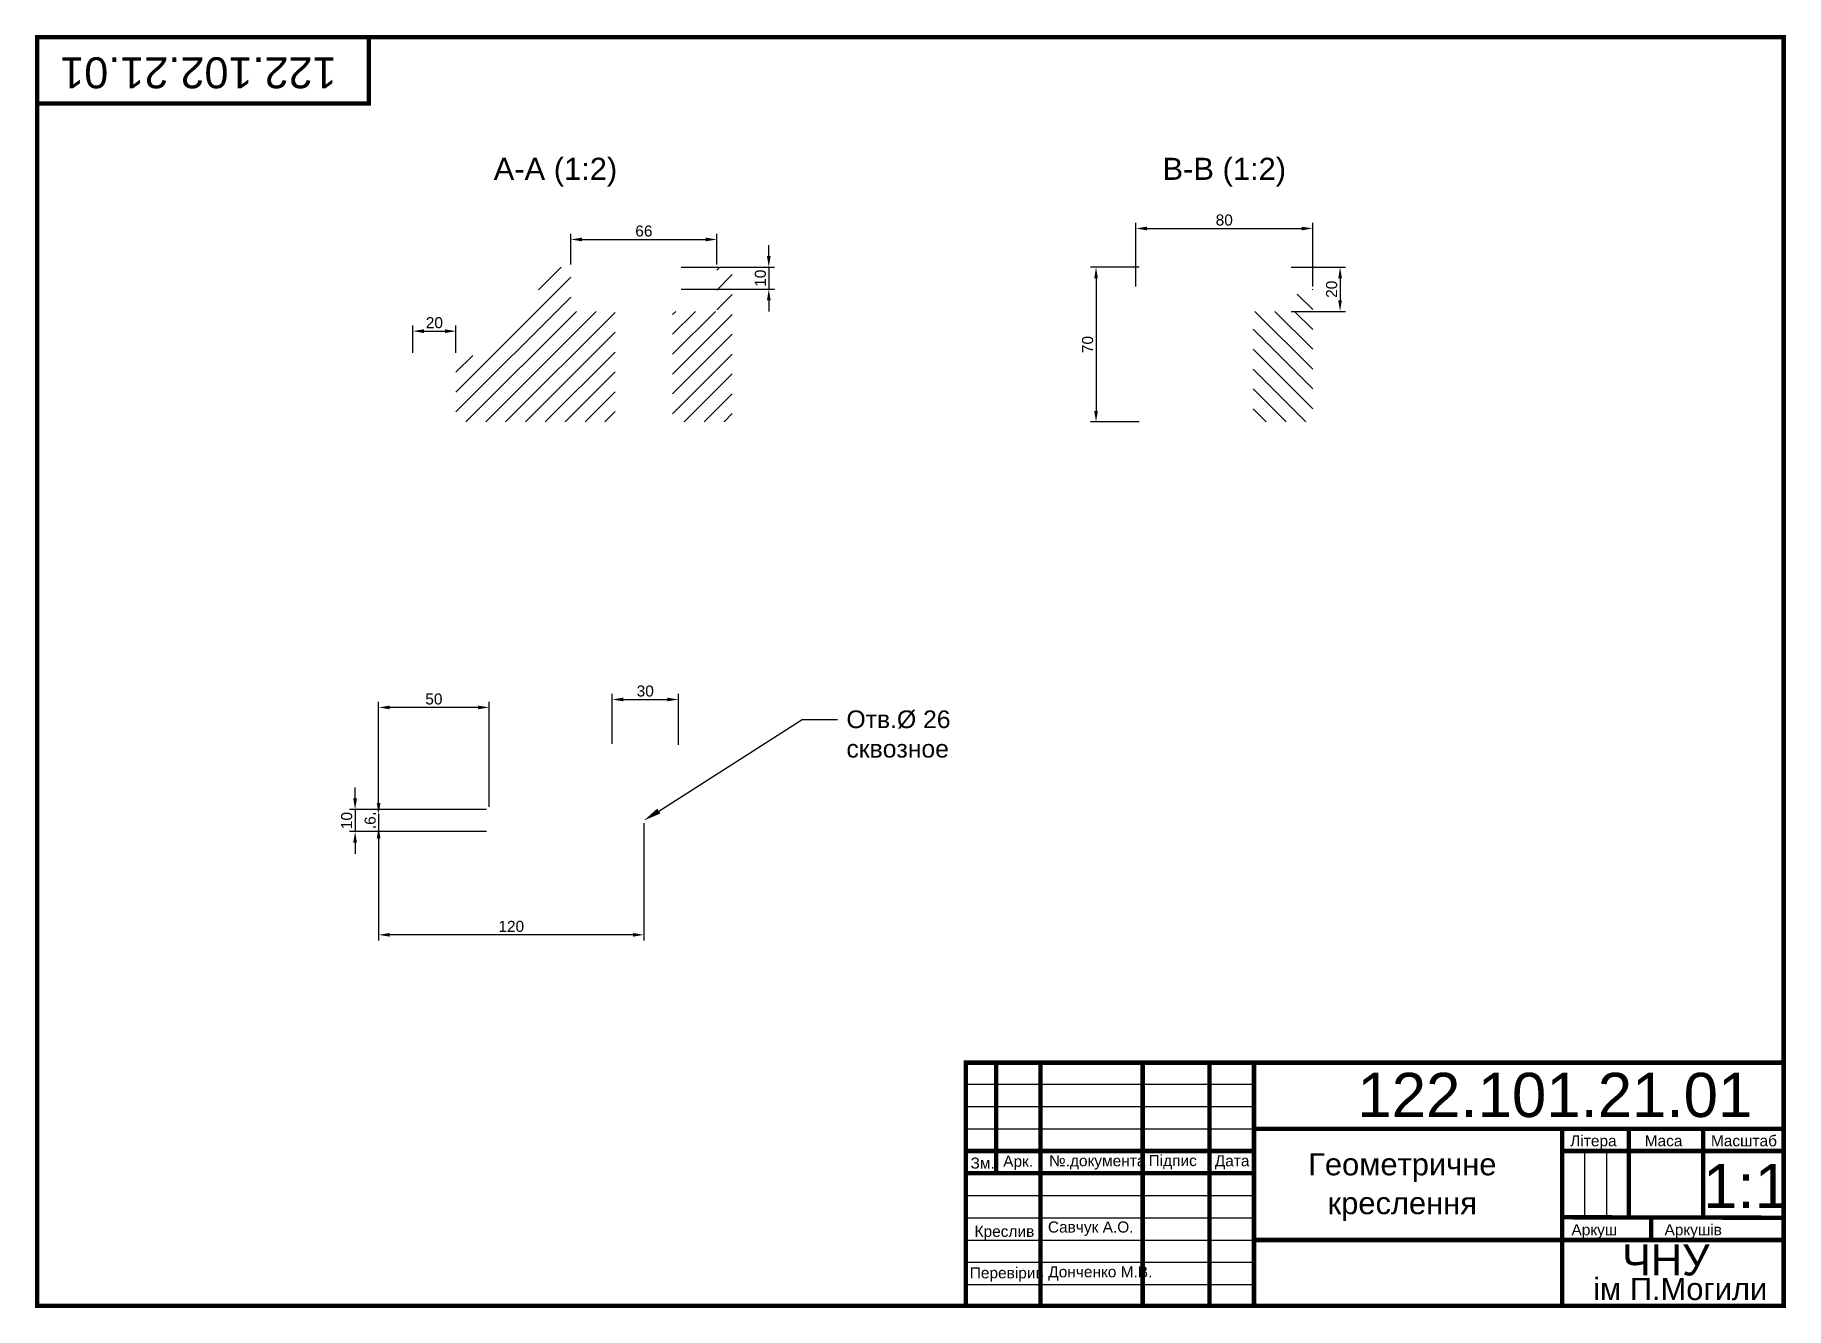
# Paper-space layout 'Лист1' of a CAD drawing. Header units: millimetres. Extents: x 5 to 401, y -17 to 271.
import ezdxf
from ezdxf import colors
from ezdxf.entities.mleader import LeaderData, LeaderLine
from ezdxf.enums import TextEntityAlignment as Align
from ezdxf.math import Vec2, Vec3

# ---------------------------------------------------------------- set-up
doc = ezdxf.new("R2010")
doc.units = ezdxf.units.MM
doc.layers.add('MD_Аннотация', color=7, linetype='Continuous', lineweight=25)
doc.layers.add('MD_Штриховка', color=7, linetype='Continuous', lineweight=25)
doc.layers.add('Контур', color=7, linetype='Continuous')
doc.styles.get("Standard").update_dxf_attribs({"font": 'arial.ttf'})
doc.dimstyles.new('ISO-25', dxfattribs={"dimtxt": 2.5, "dimasz": 2.5, "dimexe": 1.25, "dimexo": 0.625, "dimtad": 1, "dimtxsty": 'Standard', "dimcen": 2.5, "dimadec": 0, "dimazin": 0, "dimtfac": 1, "dimtmove": 0, "dimatfit": 3, "dimfxl": 1, "dimarcsym": 0})

# ---------------------------------------------------------------- blocks, each defined once
blk = doc.blocks.new('*D47')
at = {"color": 0, "lineweight": -2, "transparency": 16777216}
for p, q in [((82.83, 95.33), (82.83, 120.05)), ((107.83, 96.33), (107.83, 120.05)), ((105.33, 118.8), (85.33, 118.8))]:
    blk.add_line(p, q, dxfattribs=at)
at = {"color": 0, "transparency": 16777216}
for points in [[(85.33, 119.21), (85.33, 118.38), (82.83, 118.8)], [(105.33, 119.21), (105.33, 118.38), (107.83, 118.8)]]:
    blk.add_solid(points, dxfattribs=at)
at = {"layer": 'Defpoints', "color": 0, "transparency": 16777216}
for p in [(82.83, 118.8), (107.83, 95.7), (82.83, 94.7)]:
    blk.add_point(p, dxfattribs=at)
at = {"color": 0, "transparency": 16777216, "insert": (95.33, 120.7), "char_height": 2.5, "attachment_point": 5}
blk.add_mtext('50', dxfattribs=at)
blk = doc.blocks.new('*D48')
at = {"color": 0, "lineweight": -2, "transparency": 16777216}
for p, q in [((254.09, 214.02), (254.09, 228.41)), ((256.59, 227.16), (291.59, 227.16)), ((294.09, 214.02), (294.09, 228.41))]:
    blk.add_line(p, q, dxfattribs=at)
at = {"color": 0, "transparency": 16777216}
for points in [[(256.59, 227.57), (256.59, 226.74), (254.09, 227.16)], [(291.59, 227.57), (291.59, 226.74), (294.09, 227.16)]]:
    blk.add_solid(points, dxfattribs=at)
at = {"layer": 'Defpoints', "color": 0, "transparency": 16777216}
for p in [(294.09, 227.16), (254.09, 213.4), (294.09, 213.4)]:
    blk.add_point(p, dxfattribs=at)
at = {"color": 0, "transparency": 16777216, "insert": (274.09, 229.06), "char_height": 2.5, "attachment_point": 5}
blk.add_mtext('80', dxfattribs=at)
blk = doc.blocks.new('*D49')
at = {"color": 0, "lineweight": -2, "transparency": 16777216}
for p, q in [((90.56, 199.02), (90.56, 205.18)), ((93.06, 203.93), (97.83, 203.93)), ((100.33, 199.02), (100.33, 205.18))]:
    blk.add_line(p, q, dxfattribs=at)
at = {"color": 0, "transparency": 16777216}
for points in [[(93.06, 204.34), (93.06, 203.51), (90.56, 203.93)], [(97.83, 204.34), (97.83, 203.51), (100.33, 203.93)]]:
    blk.add_solid(points, dxfattribs=at)
at = {"layer": 'Defpoints', "color": 0, "transparency": 16777216}
for p in [(100.33, 203.93), (90.56, 198.4), (100.33, 198.4)]:
    blk.add_point(p, dxfattribs=at)
at = {"color": 0, "transparency": 16777216, "insert": (95.44, 205.83), "char_height": 2.5, "attachment_point": 5}
blk.add_mtext('20', dxfattribs=at)
blk = doc.blocks.new('*D50')
at = {"color": 0, "lineweight": -2, "transparency": 16777216}
for p, q in [((135.64, 110.59), (135.64, 121.84)), ((138.14, 120.59), (148.14, 120.59)), ((150.64, 110.3), (150.64, 121.84))]:
    blk.add_line(p, q, dxfattribs=at)
at = {"color": 0, "transparency": 16777216}
for points in [[(138.14, 121.01), (138.14, 120.18), (135.64, 120.59)], [(148.14, 121.01), (148.14, 120.18), (150.64, 120.59)]]:
    blk.add_solid(points, dxfattribs=at)
at = {"layer": 'Defpoints', "color": 0, "transparency": 16777216}
for p in [(150.64, 120.59), (135.64, 109.96), (150.64, 109.68)]:
    blk.add_point(p, dxfattribs=at)
at = {"color": 0, "transparency": 16777216, "insert": (143.14, 122.5), "char_height": 2.5, "attachment_point": 5}
blk.add_mtext('30', dxfattribs=at)
blk = doc.blocks.new('*D51')
at = {"color": 0, "lineweight": -2, "transparency": 16777216}
for p, q in [((126.33, 219.02), (126.33, 225.92)), ((159.33, 219.02), (159.33, 225.92)), ((128.83, 224.67), (156.83, 224.67))]:
    blk.add_line(p, q, dxfattribs=at)
at = {"color": 0, "transparency": 16777216}
for points in [[(128.83, 225.09), (128.83, 224.25), (126.33, 224.67)], [(156.83, 225.09), (156.83, 224.25), (159.33, 224.67)]]:
    blk.add_solid(points, dxfattribs=at)
at = {"layer": 'Defpoints', "color": 0, "transparency": 16777216}
for p in [(159.33, 224.67), (126.33, 218.4), (159.33, 218.4)]:
    blk.add_point(p, dxfattribs=at)
at = {"color": 0, "transparency": 16777216, "insert": (142.83, 226.57), "char_height": 2.5, "attachment_point": 5}
blk.add_mtext('66', dxfattribs=at)
blk = doc.blocks.new('*D52')
at = {"color": 0, "lineweight": -2, "transparency": 16777216}
for p, q in [((77.51, 98.2), (77.51, 100.7)), ((107.2, 95.7), (76.26, 95.7)), ((77.51, 95.7), (77.51, 90.7)), ((107.2, 90.7), (76.26, 90.7)), ((77.51, 88.2), (77.51, 85.7))]:
    blk.add_line(p, q, dxfattribs=at)
at = {"color": 0, "transparency": 16777216}
for points in [[(77.09, 98.2), (77.93, 98.2), (77.51, 95.7)], [(77.09, 88.2), (77.93, 88.2), (77.51, 90.7)]]:
    blk.add_solid(points, dxfattribs=at)
at = {"layer": 'Defpoints', "color": 0, "transparency": 16777216}
for p in [(107.83, 95.7), (77.51, 90.7), (107.83, 90.7)]:
    blk.add_point(p, dxfattribs=at)
at = {"color": 0, "transparency": 16777216, "insert": (75.61, 93.2), "char_height": 2.5, "attachment_point": 5, "rotation": 90}
blk.add_mtext('10', dxfattribs=at)
blk = doc.blocks.new('*D53')
at = {"color": 0, "lineweight": -2, "transparency": 16777216}
for p, q in [((82.83, 97.2), (82.83, 99.7)), ((82.2, 94.7), (81.58, 94.7)), ((82.2, 91.7), (81.58, 91.7)), ((82.83, 94.7), (82.83, 91.7)), ((82.83, 89.2), (82.83, 86.7))]:
    blk.add_line(p, q, dxfattribs=at)
at = {"color": 0, "transparency": 16777216}
for points in [[(82.41, 97.2), (83.24, 97.2), (82.83, 94.7)], [(82.41, 89.2), (83.24, 89.2), (82.83, 91.7)]]:
    blk.add_solid(points, dxfattribs=at)
at = {"layer": 'Defpoints', "color": 0, "transparency": 16777216}
for p in [(82.83, 94.7), (82.83, 91.7), (82.83, 91.7)]:
    blk.add_point(p, dxfattribs=at)
at = {"color": 0, "transparency": 16777216, "insert": (80.93, 93.2), "char_height": 2.5, "attachment_point": 5, "rotation": 90}
blk.add_mtext('6', dxfattribs=at)
blk = doc.blocks.new('*D54')
at = {"color": 0, "lineweight": -2, "transparency": 16777216}
for p, q in [((254.81, 218.4), (243.84, 218.4)), ((245.09, 215.9), (245.09, 185.9)), ((254.81, 183.4), (243.84, 183.4))]:
    blk.add_line(p, q, dxfattribs=at)
at = {"color": 0, "transparency": 16777216}
for points in [[(244.68, 215.9), (245.51, 215.9), (245.09, 218.4)], [(244.68, 185.9), (245.51, 185.9), (245.09, 183.4)]]:
    blk.add_solid(points, dxfattribs=at)
at = {"layer": 'Defpoints', "color": 0, "transparency": 16777216}
for p in [(255.43, 218.4), (245.09, 183.4), (255.43, 183.4)]:
    blk.add_point(p, dxfattribs=at)
at = {"color": 0, "transparency": 16777216, "insert": (243.19, 200.9), "char_height": 2.5, "attachment_point": 5, "rotation": 90}
blk.add_mtext('70', dxfattribs=at)
blk = doc.blocks.new('*D55')
at = {"color": 0, "lineweight": -2, "transparency": 16777216}
for p, q in [((289.25, 218.4), (301.53, 218.4)), ((300.28, 215.9), (300.28, 210.9)), ((289.25, 208.4), (301.53, 208.4))]:
    blk.add_line(p, q, dxfattribs=at)
at = {"color": 0, "transparency": 16777216}
for points in [[(299.87, 215.9), (300.7, 215.9), (300.28, 218.4)], [(299.87, 210.9), (300.7, 210.9), (300.28, 208.4)]]:
    blk.add_solid(points, dxfattribs=at)
at = {"layer": 'Defpoints', "color": 0, "transparency": 16777216}
for p in [(288.63, 218.4), (288.63, 208.4), (300.28, 208.4)]:
    blk.add_point(p, dxfattribs=at)
at = {"color": 0, "transparency": 16777216, "insert": (298.38, 213.4), "char_height": 2.5, "attachment_point": 5, "rotation": 90}
blk.add_mtext('20', dxfattribs=at)
blk = doc.blocks.new('*D56')
at = {"color": 0, "lineweight": -2, "transparency": 16777216}
for p, q in [((171.08, 220.9), (171.08, 223.4)), ((151.26, 218.4), (172.33, 218.4)), ((171.08, 218.4), (171.08, 213.4)), ((151.26, 213.4), (172.33, 213.4)), ((171.08, 210.9), (171.08, 208.4))]:
    blk.add_line(p, q, dxfattribs=at)
at = {"color": 0, "transparency": 16777216}
for points in [[(170.66, 220.9), (171.5, 220.9), (171.08, 218.4)], [(170.66, 210.9), (171.5, 210.9), (171.08, 213.4)]]:
    blk.add_solid(points, dxfattribs=at)
at = {"layer": 'Defpoints', "color": 0, "transparency": 16777216}
for p in [(150.64, 218.4), (150.64, 213.4), (171.08, 213.4)]:
    blk.add_point(p, dxfattribs=at)
at = {"color": 0, "transparency": 16777216, "insert": (169.18, 215.9), "char_height": 2.5, "attachment_point": 5, "rotation": 90}
blk.add_mtext('10', dxfattribs=at)
blk = doc.blocks.new('*D59')
at = {"color": 0, "lineweight": -2, "transparency": 16777216}
for p, q in [((82.83, 92.58), (82.83, 66.1)), ((142.83, 92.58), (142.83, 66.1)), ((140.33, 67.35), (85.33, 67.35))]:
    blk.add_line(p, q, dxfattribs=at)
at = {"color": 0, "transparency": 16777216}
for points in [[(85.33, 67.77), (85.33, 66.93), (82.83, 67.35)], [(140.33, 67.77), (140.33, 66.93), (142.83, 67.35)]]:
    blk.add_solid(points, dxfattribs=at)
at = {"layer": 'Defpoints', "color": 0, "transparency": 16777216}
for p in [(82.83, 93.2), (142.83, 93.2), (82.83, 67.35)]:
    blk.add_point(p, dxfattribs=at)
at = {"color": 0, "transparency": 16777216, "insert": (112.83, 69.25), "char_height": 2.5, "attachment_point": 5}
blk.add_mtext('120', dxfattribs=at)

psp = doc.layouts.new('Лист1')

# ---------------------------------------------------------------- hatches: boundary and pattern name
at = {"layer": 'MD_Штриховка'}
h = psp.add_hatch(dxfattribs=at)
h.set_pattern_fill('ANSI31', color=256, style=0)
h.paths.add_polyline_path([(149.3268, 208.3975), (149.3268, 183.3975), (162.8268, 183.3975), (162.8268, 218.3975), (159.3268, 218.3975), (159.3268, 208.3975)], flags=0)
h.paths.add_polyline_path([(122.8268, 218.3975), (107.8268, 198.3975), (100.3268, 198.3975), (100.3268, 183.3975), (136.3268, 183.3975), (136.3268, 208.3975), (126.3268, 208.3975), (126.3268, 218.3975)], flags=0)
h = psp.add_hatch(dxfattribs=at)
h.set_pattern_fill('ANSI31', color=256, angle=90, style=0)
h.paths.add_polyline_path([(280.5941, 208.3975), (280.5941, 183.3975), (294.0941, 183.3975), (294.0941, 213.3975), (290.5941, 213.3975), (290.5941, 208.3975)], flags=0)

# ---------------------------------------------------------------- linework, layer by layer
at = {"layer": 'Контур'}
for p, q in [((222.4803, 38.4275), (222.4803, 13.4104)), ((232.554, 38.4275), (232.554, -16.5725)), ((255.6395, 38.4275), (255.6395, -16.5725)), ((270.75, 38.4275), (270.75, -16.5725)), ((280.8237, 38.4275), (280.8237, -16.5725)), ((215.6171, 33.5482), (280.8237, 33.5482)), ((215.6171, 28.5137), (280.8237, 28.5137)), ((215.6171, 23.4793), (280.8237, 23.4793)), ((400.6171, 23.4793), (280.8237, 23.4793)), ((350.5, 23.4793), (350.5, -16.5725)), ((365.6106, 23.4793), (365.6106, 3.3415)), ((382.4001, 23.4793), (382.4001, 3.3415)), ((215.6171, 18.4448), (280.8237, 18.4448)), ((400.6171, 18.4448), (350.5, 18.4448)), ((355.5369, 18.4448), (355.5369, 3.3415)), ((360.5737, 18.4448), (360.5737, 3.3415)), ((215.6171, 13.4104), (280.8237, 13.4104)), ((215.6171, 8.3759), (280.8237, 8.3759)), ((215.6171, 3.3415), (280.8237, 3.3415)), ((400.6171, 3.3415), (350.5, 3.3415)), ((370.6474, -1.693), (370.6474, 3.3415)), ((382.4001, 3.3415), (382.4001, 3.3415)), ((215.6171, -1.693), (280.8237, -1.693)), ((400.6171, -1.693), (280.8237, -1.693)), ((215.6171, -6.7275), (280.8237, -6.7275)), ((215.6171, -11.7619), (280.8237, -11.7619))]:
    psp.add_line(p, q, dxfattribs=at)
at = {"layer": 'Контур', "const_width": 1}
for points in [[(5.6171, -16.5725), (400.6171, -16.5725), (400.6171, 270.4275), (5.6171, 270.4275)], [(5.6171, 255.4275), (80.6171, 255.4275), (80.6171, 270.4275), (5.6171, 270.4275)]]:
    psp.add_lwpolyline(points, close=True, dxfattribs=at)
for points in [[(400.6171, -16.5725), (400.6171, 38.4275), (215.6171, 38.4275), (215.6171, -16.5725)], [(222.4803, 13.4104), (222.4803, 38.4275)], [(232.554, -16.5725), (232.554, 38.4275)], [(255.6395, -16.5725), (255.6395, 38.4275)], [(270.75, -16.5725), (270.75, 38.4275)], [(280.8237, -16.5725), (280.8237, 38.4275)], [(280.8237, 23.4793), (400.6171, 23.4793)], [(350.5, -16.5725), (350.5, 23.4793)], [(365.6106, 3.3415), (365.6106, 23.4793)], [(382.4001, 3.3822), (382.4001, 23.4793)], [(215.6171, 18.4448), (280.8237, 18.4448)], [(400.6171, 18.4448), (350.5, 18.4448)], [(215.6171, 13.4104), (280.8237, 13.4104)], [(350.5, 3.4534), (400.6171, 3.3415)], [(370.6474, -1.693), (370.6474, 3.3415)], [(280.8237, -1.693), (400.6171, -1.693)]]:
    psp.add_lwpolyline(points, dxfattribs=at)

# ---------------------------------------------------------------- texts
at = {"layer": 'MD_Аннотация', "char_height": 5, "attachment_point": 8}
for s, insert, width in [('A-A (1:2)', (122.8268, 236.6475), 30.21487), ('B-B (1:2)', (274.0941, 236.6475), 29.68281)]:
    psp.add_mtext(s, dxfattribs=dict(at, insert=insert, width=width))
at = {"layer": 'Контур'}
psp.add_text('122.102.21.01', height=7, rotation=180, dxfattribs=at).set_placement((73.3378, 265.8834))
for s, height, p in [('122.101.21.01', 10, (304.1932, 26.1304)), ('Зм.', 2.5, (216.6974, 14.4665)), ('Арк.', 2.5, (224.0894, 14.8739)), ('№.документа', 2.5, (234.4697, 14.9956)), ('Підпис', 2.5, (256.974, 15.0311)), ('Дата', 2.5, (271.9333, 14.9943)), ('1:1', 10, (382.4001, 5.5192)), ('Креслив', 2.5, (217.6156, -0.9777)), ('Савчук А.О.', 2.5, (234.2054, -0.0056)), ('Аркушів', 2.5, (373.6679, -0.6159)), ('ЧНУ', 7, (364.0588, -9.7076)), ('Перевірив', 2.5, (216.5334, -10.3665)), ('Донченко М.В.', 2.5, (234.2903, -10.1361)), ('ім П.Могили', 5, (357.5164, -15.2667))]:
    psp.add_text(s, height=height, dxfattribs=at).set_placement(p)
for s, height, p in [('Літера', 2.5, (357.5906, 19.5062)), ('Маса', 2.5, (373.4477, 19.5062)), ('Масштаб', 2.5, (391.6297, 19.5062)), ('Геометричне', 5, (314.3623, 12.9427)), ('креслення', 5, (314.3623, 4.153)), ('Аркуш', 2.5, (357.7913, -0.6159))]:
    psp.add_text(s, height=height, dxfattribs=at).set_placement(p, align=Align.CENTER)

# ---------------------------------------------------------------- dimensions: what is measured, and where the dimension line sits
for base, p1, p2, picture, middle in [((294.0941, 227.1562), (254.0941, 213.3975), (294.0941, 213.3975), '*D48', (274.0941, 229.0576)), ((159.3268, 224.6705), (126.3268, 218.3975), (159.3268, 218.3975), '*D51', (142.8268, 226.572)), ((150.639, 120.594), (135.639, 109.9611), (150.639, 109.6755), '*D50', (143.139, 122.4963)), ((82.8268, 118.7977), (107.8268, 95.7032), (82.8268, 94.7032), '*D47', (95.3268, 120.6991))]:
    dim = psp.add_linear_dim(base=base, p1=p1, p2=p2, dimstyle='ISO-25', override={"dimlfac": -2})
    dim.commit()
    dim.dimension.update_dxf_attribs({"geometry": picture, "text_midpoint": middle})
dim = psp.add_linear_dim(base=(171.081, 213.3975), p1=(150.639, 218.3975), p2=(150.639, 213.3975), angle=90, dimstyle='ISO-25', override={"dimlfac": -2})
dim.commit()
dim.dimension.update_dxf_attribs({"geometry": '*D56', "text_midpoint": (171.081, 215.8975), "dimtype": 160})
for base, p1, p2, picture, middle in [((245.0934, 183.3975), (255.4304, 218.3975), (255.4304, 183.3975), '*D54', (243.192, 200.8975)), ((300.282, 208.3975), (288.6276, 218.3975), (288.6276, 208.3975), '*D55', (298.3805, 213.3975)), ((77.51, 90.7032), (107.8268, 95.7032), (107.8268, 90.7032), '*D52', (75.6086, 93.2032)), ((82.8268, 91.7032), (82.8268, 94.7032), (82.8268, 91.7032), '*D53', (80.9254, 93.2032))]:
    dim = psp.add_linear_dim(base=base, p1=p1, p2=p2, angle=90, dimstyle='ISO-25', override={"dimlfac": -2})
    dim.commit()
    dim.dimension.update_dxf_attribs({"geometry": picture, "text_midpoint": middle})
dim = psp.add_linear_dim(base=(100.3268, 203.9281), p1=(90.5571, 198.3975), p2=(100.3268, 198.3975), text='20', dimstyle='ISO-25', override={"dimlfac": -2})
dim.commit()
dim.dimension.update_dxf_attribs({"geometry": '*D49', "text_midpoint": (95.442, 205.8295)})
dim = psp.add_linear_dim(base=(82.8268, 67.3489), p1=(142.8268, 93.2032), p2=(82.8268, 93.2032), dimstyle='ISO-25', override={"dimlfac": -2})
dim.commit()
dim.dimension.update_dxf_attribs({"geometry": '*D59', "text_midpoint": (112.8268, 67.3489), "dimtype": 160})

# ---------------------------------------------------------------- leaders
ml = psp.add_multileader_mtext('Standard')
ml.set_content('Отв.%%C 26\\Pсквозное', color=256)
ml.set_leader_properties()
ml.build(insert=Vec2(0, 0))
ctx = ml.context
ctx.base_point, ctx.plane_origin = Vec3(186.6399, 116.0883), Vec3(62.9186, 43.8402)
notes = []
notes.append((ctx, [(0, (1, 1, 0), (178.6399, 116.0883), (1, 0), 8, [(0, [(142.8268, 93.2032)], 0, [])])]))
ctx.mtext.insert, ctx.mtext.width, ctx.mtext.flow_direction = Vec3(188.6399, 118.1211), 25.035545, 5
for ctx, leaders in notes:
    for number, flags, end, landing, length, lines in leaders:
        leader = LeaderData()
        leader.index, (leader.has_last_leader_line, leader.has_dogleg_vector, leader.attachment_direction) = number, flags
        leader.last_leader_point, leader.dogleg_vector, leader.dogleg_length = Vec3(end), Vec3(landing), length
        for number, points, colour, breaks in lines:
            line = LeaderLine()
            line.index, line.vertices, line.color, line.breaks = number, Vec3.list(points), colors.encode_raw_color(colour), breaks
            leader.lines.append(line)
        ctx.leaders.append(leader)

doc.saveas('drawing.dxf')
